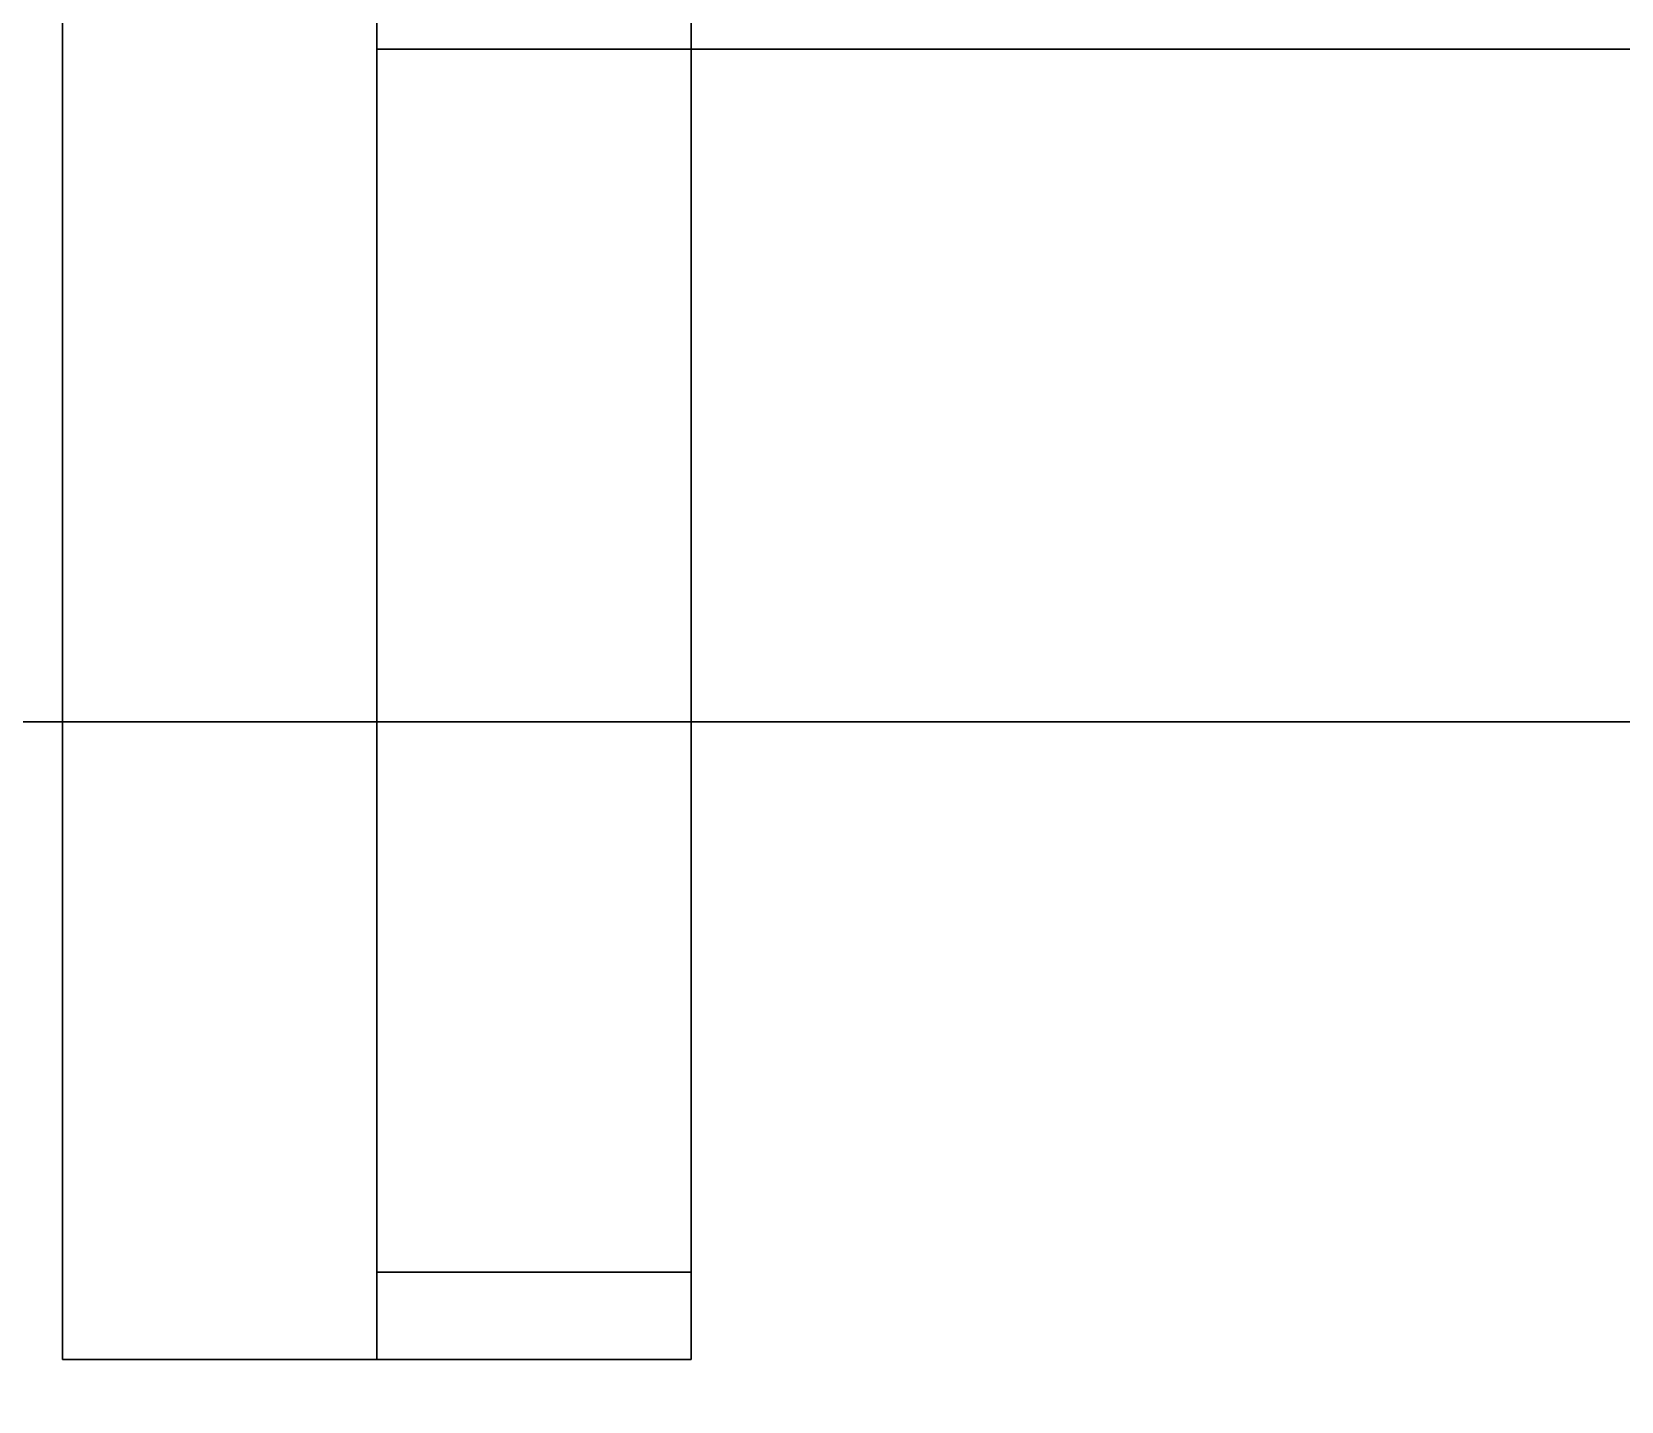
# Model space of a CAD drawing. Extents: x 0 to 5234, y -4951 to 0.
# Drawn here: x 4464.2 to 4555.2, y -4839.9 to -4761.5 of the extents above; entities that cross this region are included whole.
import ezdxf

# ---------------------------------------------------------------- set-up
doc = ezdxf.new("R2010")
doc.units = 0
for name, color, linetype in [('LAYER0', 7, 'CONTINUOUS'), ('LAYER114', 253, 'CONTINUOUS'), ('LAYER128', 7, 'CONTINUOUS'), ('LAYER35', 7, 'CONTINUOUS'), ('LAYER438', 253, 'CONTINUOUS'), ('LAYER441', 253, 'CONTINUOUS')]:
    doc.layers.add(name, color=color, linetype=linetype)

msp = doc.modelspace()

# ---------------------------------------------------------------- linework, layer by layer
at = {"layer": 'LAYER0', "invisible_edges": 1}
for points in [[(5234, 0), (0, -4951), (0, 0), (5234, 0)], [(5234, -4951, 5), (0, 0, 5), (0, -4951, 5), (5234, -4951, 5)], [(0, 0, 5), (5234, -4951, 5), (5234, 0, 5), (0, 0, 5)], [(0, -4951), (5234, 0), (5234, -4951), (0, -4951)]]:
    msp.add_3dface(points, dxfattribs=at)
at = {"layer": 'LAYER114', "invisible_edges": 1}
for points in [[(4484, -4837.5, 2355), (4484, -3377.5, 2425), (4484, -3377.5, 2355), (4484, -4837.5, 2355)], [(4484, -3377.5, 2425), (4484, -4837.5, 2355), (4484, -4837.5, 2425), (4484, -3377.5, 2425)], [(4502, -4837.5, 2425), (4484, -3377.5, 2425), (4484, -4837.5, 2425), (4502, -4837.5, 2425)], [(4484, -3377.5, 2425), (4502, -4837.5, 2425), (4502, -3377.5, 2425), (4484, -3377.5, 2425)], [(4502, -3377.5, 2355), (4484, -4837.5, 2355), (4484, -3377.5, 2355), (4502, -3377.5, 2355)], [(4484, -4837.5, 2355), (4502, -3377.5, 2355), (4502, -4837.5, 2355), (4484, -4837.5, 2355)], [(4502, -4837.5, 2425), (4502, -3377.5, 2355), (4502, -3377.5, 2425), (4502, -4837.5, 2425)], [(4502, -3377.5, 2355), (4502, -4837.5, 2425), (4502, -4837.5, 2355), (4502, -3377.5, 2355)], [(4484, -4837.5, 2355), (4502, -4837.5, 2425), (4484, -4837.5, 2425), (4484, -4837.5, 2355)], [(4502, -4837.5, 2425), (4484, -4837.5, 2355), (4502, -4837.5, 2355), (4502, -4837.5, 2425)]]:
    msp.add_3dface(points, dxfattribs=at)
at = {"layer": 'LAYER128', "invisible_edges": 1}
for points in [[(5064, -4744.5, 5), (4484, -4762.5, 5), (4484, -4744.5, 5), (5064, -4744.5, 5)], [(4484, -4762.5, 5), (5064, -4744.5, 5), (5064, -4762.5, 5), (4484, -4762.5, 5)], [(4484, -4762.5, 5), (4484, -4744.5, 2355), (4484, -4744.5, 5), (4484, -4762.5, 5)], [(4484, -4744.5, 2355), (4484, -4762.5, 5), (4484, -4762.5, 2355), (4484, -4744.5, 2355)], [(5064, -4762.5, 2355), (4484, -4744.5, 2355), (4484, -4762.5, 2355), (5064, -4762.5, 2355)], [(4484, -4744.5, 2355), (5064, -4762.5, 2355), (5064, -4744.5, 2355), (4484, -4744.5, 2355)], [(4484, -4762.5, 5), (5064, -4762.5, 2355), (4484, -4762.5, 2355), (4484, -4762.5, 5)], [(5064, -4762.5, 2355), (4484, -4762.5, 5), (5064, -4762.5, 5), (5064, -4762.5, 2355)]]:
    msp.add_3dface(points, dxfattribs=at)
at = {"layer": 'LAYER35'}
for points, invisible_edges in [([(5234, -4951, 2408), (3347, -4801, 2408), (3197, -4951, 2408), (5234, -4951, 2408)], 1), ([(5084, -4801, 2408), (4221, -4801, 2180), (3347, -4801, 2408), (5084, -4801, 2408)], 3), ([(3347, -4801, 2408), (5234, -4951, 2408), (5084, -4801, 2408), (3347, -4801, 2408)], 1), ([(4221, -4951, 5), (5084, -4801, 5), (5234, -4951, 5), (4221, -4951, 5)], 1), ([(5084, -4801, 5), (4221, -4951, 5), (4221, -4801, 5), (5084, -4801, 5)], 1), ([(5084, -4801, 5), (4221, -4801, 2180), (5084, -4801, 2408), (5084, -4801, 5)], 3), ([(4221, -4801, 2180), (5084, -4801, 5), (4221, -4801, 5), (4221, -4801, 2180)], 1)]:
    msp.add_3dface(points, dxfattribs=dict(at, invisible_edges=invisible_edges))
at = {"layer": 'LAYER438', "invisible_edges": 1}
for points in [[(4484, -4832.5, 2355), (4484, -4762.5, 5), (4484, -4832.5, 5), (4484, -4832.5, 2355)], [(4484, -4762.5, 5), (4484, -4832.5, 2355), (4484, -4762.5, 2355), (4484, -4762.5, 5)], [(4502, -4832.5, 5), (4484, -4762.5, 5), (4502, -4762.5, 5), (4502, -4832.5, 5)], [(4484, -4762.5, 5), (4502, -4832.5, 5), (4484, -4832.5, 5), (4484, -4762.5, 5)], [(4502, -4762.5, 2355), (4484, -4762.5, 5), (4484, -4762.5, 2355), (4502, -4762.5, 2355)], [(4484, -4762.5, 5), (4502, -4762.5, 2355), (4502, -4762.5, 5), (4484, -4762.5, 5)], [(4484, -4832.5, 2355), (4502, -4762.5, 2355), (4484, -4762.5, 2355), (4484, -4832.5, 2355)], [(4502, -4762.5, 2355), (4484, -4832.5, 2355), (4502, -4832.5, 2355), (4502, -4762.5, 2355)], [(4502, -4762.5, 2355), (4502, -4832.5, 5), (4502, -4762.5, 5), (4502, -4762.5, 2355)], [(4502, -4832.5, 5), (4502, -4762.5, 2355), (4502, -4832.5, 2355), (4502, -4832.5, 5)], [(4502, -4832.5, 5), (4484, -4832.5, 2355), (4484, -4832.5, 5), (4502, -4832.5, 5)], [(4484, -4832.5, 2355), (4502, -4832.5, 5), (4502, -4832.5, 2355), (4484, -4832.5, 2355)]]:
    msp.add_3dface(points, dxfattribs=at)
at = {"layer": 'LAYER441', "invisible_edges": 1}
for points in [[(4466, -4837.5, 5), (4466, -3377.5, 75), (4466, -3377.5, 5), (4466, -4837.5, 5)], [(4466, -3377.5, 75), (4466, -4837.5, 5), (4466, -4837.5, 75), (4466, -3377.5, 75)], [(4484, -4837.5, 75), (4466, -3377.5, 75), (4466, -4837.5, 75), (4484, -4837.5, 75)], [(4466, -3377.5, 75), (4484, -4837.5, 75), (4484, -3377.5, 75), (4466, -3377.5, 75)], [(4484, -3377.5, 5), (4466, -4837.5, 5), (4466, -3377.5, 5), (4484, -3377.5, 5)], [(4466, -4837.5, 5), (4484, -3377.5, 5), (4484, -4837.5, 5), (4466, -4837.5, 5)], [(4484, -4837.5, 75), (4484, -3377.5, 5), (4484, -3377.5, 75), (4484, -4837.5, 75)], [(4484, -3377.5, 5), (4484, -4837.5, 75), (4484, -4837.5, 5), (4484, -3377.5, 5)], [(4466, -4837.5, 5), (4484, -4837.5, 75), (4466, -4837.5, 75), (4466, -4837.5, 5)], [(4484, -4837.5, 75), (4466, -4837.5, 5), (4484, -4837.5, 5), (4484, -4837.5, 75)]]:
    msp.add_3dface(points, dxfattribs=at)

doc.saveas('drawing.dxf')
